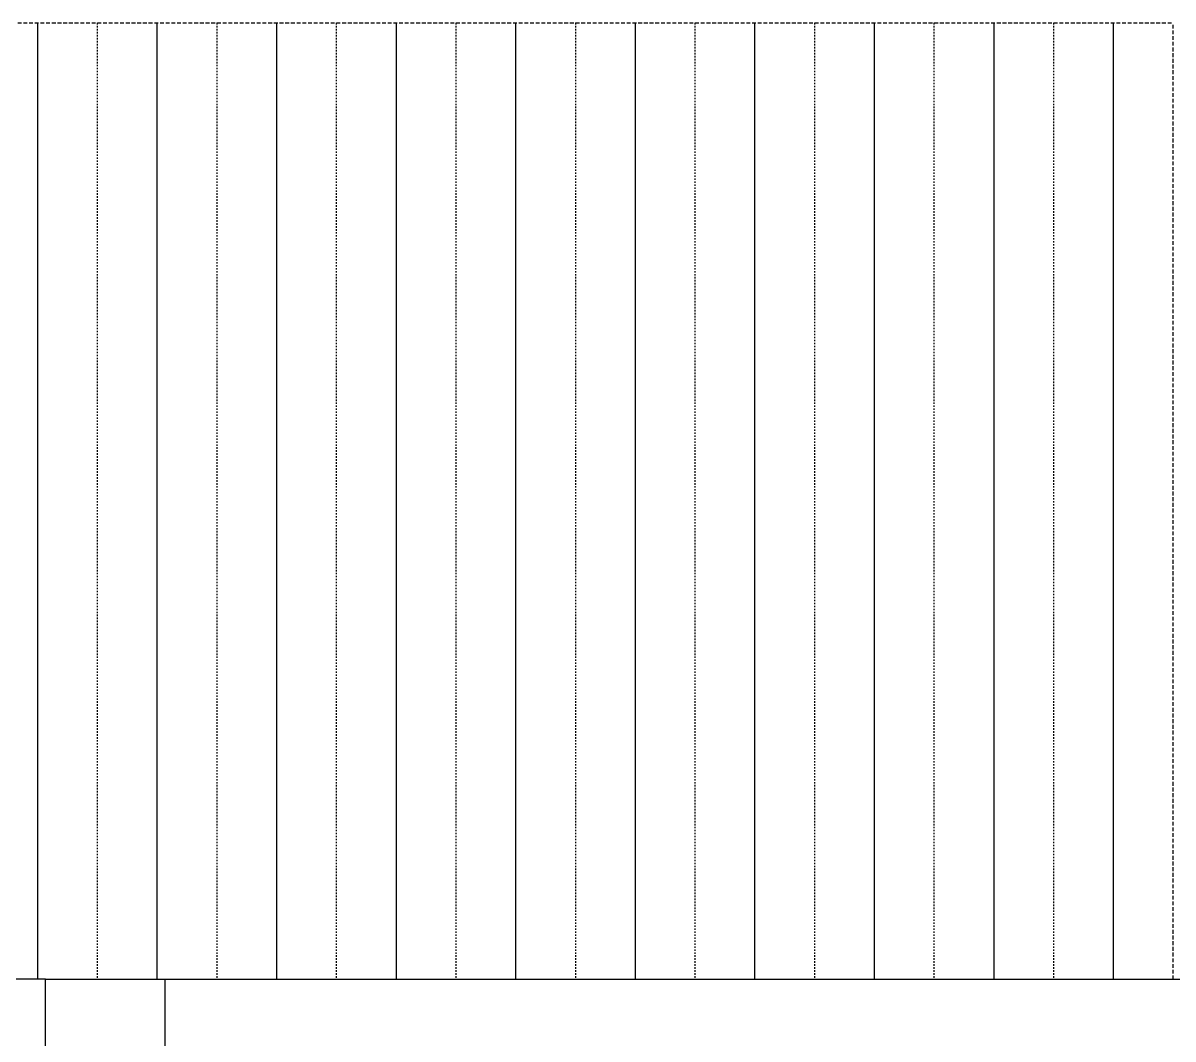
# Model space of a CAD drawing. Header units: millimetres. Extents: x 18078 to 182092, y 10648 to 75430.
# Drawn here: x 38405 to 39367, y 35031 to 35881 of the extents above; entities that cross this region are included whole.
import ezdxf

# ---------------------------------------------------------------- set-up
doc = ezdxf.new("R2010")
doc.units = ezdxf.units.MM
doc.linetypes.add('HIDDEN2', pattern=[4.7625, 3.175, -1.5875])
doc.linetypes.add('JIS_02_1.2', pattern=[2.5, 1.25, -1.25])
doc.layers.add('A-Anno-Scrn', color=8, linetype='Continuous', lineweight=25)

msp = doc.modelspace()

# ---------------------------------------------------------------- linework, layer by layer
at = {"linetype": 'HIDDEN2'}
for p in [(36967.33, 35881.02, 300), (39367.33, 35081.02, 300)]:
    msp.add_line(p, (39367.33, 35881.02, 300), dxfattribs=at)
for p, q in [((38424.05, 35081.02), (36967.33, 35081.02)), ((38424.05, 33080.77), (38424.05, 35081.02)), ((38424.05, 35081.02), (42767.33, 35081.02)), ((38524.05, 33080.77), (38524.05, 35081.02))]:
    msp.add_line(p, q)
at = {"layer": 'A-Anno-Scrn', "color": 0}
for p, q in [((38417.33, 35881.02), (38417.33, 35081.02)), ((38517.33, 35881.02), (38517.33, 35081.02)), ((38617.33, 35881.02), (38617.33, 35081.02)), ((38717.33, 35881.02), (38717.33, 35081.02)), ((38817.33, 35881.02), (38817.33, 35081.02)), ((38917.33, 35881.02), (38917.33, 35081.02)), ((39017.33, 35881.02), (39017.33, 35081.02)), ((39117.33, 35881.02), (39117.33, 35081.02)), ((39217.33, 35881.02), (39217.33, 35081.02)), ((39317.33, 35881.02), (39317.33, 35081.02))]:
    msp.add_line(p, q, dxfattribs=at)
at = {"layer": 'A-Anno-Scrn', "color": 0, "linetype": 'JIS_02_1.2'}
for p, q in [((38467.33, 35881.02), (38467.33, 35081.02)), ((38567.33, 35881.02), (38567.33, 35081.02)), ((38667.33, 35881.02), (38667.33, 35081.02)), ((38767.33, 35881.02), (38767.33, 35081.02)), ((38867.33, 35881.02), (38867.33, 35081.02)), ((38967.33, 35881.02), (38967.33, 35081.02)), ((39067.33, 35881.02), (39067.33, 35081.02)), ((39167.33, 35881.02), (39167.33, 35081.02)), ((39267.33, 35881.02), (39267.33, 35081.02))]:
    msp.add_line(p, q, dxfattribs=at)

doc.saveas('drawing.dxf')
